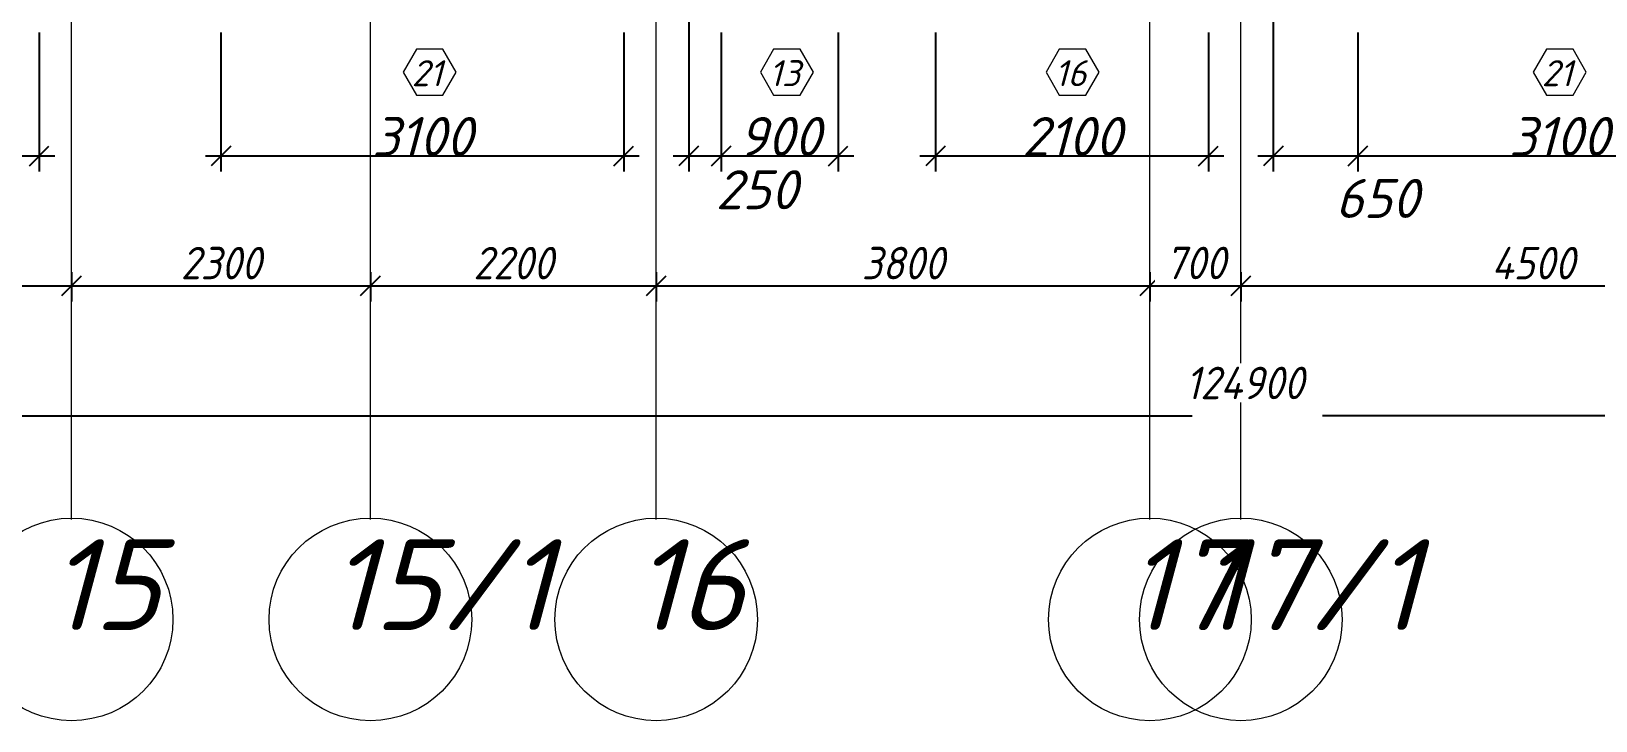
# Model space of a CAD drawing. Header units: millimetres. Extents: x 12986 to 523328, y -9759 to 30092.
# Drawn here: x 290947 to 302989, y -8465 to -3156 of the extents above; entities that cross this region are included whole.
import ezdxf

# ---------------------------------------------------------------- set-up
doc = ezdxf.new("R2010")
doc.units = ezdxf.units.MM
for name, color, linetype, lineweight in [('A-ANNO-DIMS', 7, 'Continuous', 9), ('A-GLAZ-IDEN', 7, 'Continuous', 9), ('Оси', 7, 'Continuous', 9), ('Оси-1', 7, 'Continuous', 20)]:
    doc.layers.add(name, color=color, linetype=linetype, lineweight=lineweight)
doc.styles.add('ISOCPEUR_I', font='isocpeui.ttf', dxfattribs={"height": 250})
doc.styles.add('ISOCPEUR_I_1', font='isocpeui.ttf', dxfattribs={"width": 0.9, "height": 250})
doc.styles.add('ISOCPEUR_I_2', font='isocpeui.ttf', dxfattribs={"height": 300})
doc.dimstyles.new('ISO-2_0_0_9К_СРЕДНИЙ', dxfattribs={"dimscale": 304.8, "dimtxt": 199.196235, "dimasz": 0.492126, "dimexe": 0.393701, "dimexo": 0, "dimgap": 0, "dimtad": 1, "dimdec": 0, "dimzin": 0, "dimdsep": 46, "dimtxsty": 'ISOCPEUR_I_2', "dimblk1": 'OBLIQUE', "dimblk2": 'OBLIQUE', "dimsah": 1, "dimcen": 0.09, "dimdle": 0.393701, "dimazin": 0, "dimtfac": 1, "dimtdec": 4, "dimtix": 1, "dimtmove": 2, "dimatfit": 3, "dimfxl": 1, "dimtvp": 1, "dimtolj": 1, "dimtzin": 0, "dimarcsym": 2})
doc.dimstyles.new('ISO-2_0_0_9К_СРЕДНИЙ_2', dxfattribs={"dimscale": 304.8, "dimtxt": 199.196235, "dimasz": 0.492126, "dimexe": 0.393701, "dimexo": 0, "dimgap": 0, "dimtad": 1, "dimdec": 0, "dimzin": 0, "dimdsep": 46, "dimtxsty": 'ISOCPEUR_I_2', "dimblk1": 'OBLIQUE', "dimblk2": 'OBLIQUE', "dimsah": 1, "dimcen": 0.09, "dimdle": 0.393701, "dimazin": 0, "dimtfac": 1, "dimtdec": 4, "dimtix": 1, "dimtmove": 0, "dimatfit": 3, "dimfxl": 1, "dimtvp": 1, "dimtolj": 1, "dimtzin": 0, "dimarcsym": 2})
doc.dimstyles.new('ISO-2_5_0_9К_БОЛЬШОЙ__с_подложкой_', dxfattribs={"dimscale": 304.8, "dimtxt": 248.995294, "dimasz": 0.492126, "dimexe": 0.393701, "dimexo": 0, "dimgap": 0.164042, "dimtad": 1, "dimdec": 0, "dimzin": 0, "dimdsep": 46, "dimtxsty": 'ISOCPEUR_I_1', "dimblk1": 'OBLIQUE', "dimblk2": 'OBLIQUE', "dimsah": 1, "dimcen": 0.09, "dimdle": 0.393701, "dimazin": 0, "dimtfac": 1, "dimtdec": 4, "dimtix": 1, "dimtmove": 0, "dimatfit": 3, "dimfxl": 1, "dimtvp": 1, "dimtfill": 1, "dimtolj": 1, "dimtzin": 0, "dimarcsym": 2})
doc.dimstyles.new('ISO-2_5_0_9К_БОЛЬШОЙ__с_подложкой__2', dxfattribs={"dimscale": 304.8, "dimtxt": 248.995294, "dimasz": 0.492126, "dimexe": 0.393701, "dimexo": 0, "dimgap": 0.164042, "dimtad": 1, "dimdec": 0, "dimzin": 0, "dimdsep": 46, "dimtxsty": 'ISOCPEUR_I_1', "dimblk1": 'OBLIQUE', "dimblk2": 'OBLIQUE', "dimsah": 1, "dimcen": 0.09, "dimdle": 0.393701, "dimazin": 0, "dimtfac": 1, "dimtdec": 4, "dimtix": 1, "dimtmove": 2, "dimatfit": 3, "dimfxl": 1, "dimtvp": 1, "dimtfill": 1, "dimtolj": 1, "dimtzin": 0, "dimarcsym": 2})

# ---------------------------------------------------------------- blocks, each defined once
blk = doc.blocks.new('Ось сетки - Круг_Ø6_00__ISO-2_5_0_9K_ кружки поменьше-23056867-АР1_1_Кладочный план 2 этажа')
at = {"layer": 'Оси'}
blk.add_circle((0, 0), 2.6, dxfattribs=at)
blk = doc.blocks.new('_Oblique')
at = {"color": 0, "linetype": 'ByBlock', "lineweight": -2}
blk.add_line((-0.5, -0.5), (0.5, 0.5), dxfattribs=at)
blk = doc.blocks.new('*D2075')
at = {"layer": 'A-ANNO-DIMS', "color": 0, "lineweight": -2, "transparency": 16777216}
for p, q in [((292407, -3166), (292407, -4236)), ((295507, -3166), (295507, -4236)), ((292287, -4116), (295627, -4116))]:
    blk.add_line(p, q, dxfattribs=at)
at = {"layer": 'Defpoints', "color": 0, "transparency": 16777216}
for p in [(292407, -3166), (295507, -3166), (295507, -4116)]:
    blk.add_point(p, dxfattribs=at)
at = {"layer": 'A-ANNO-DIMS', "color": 0, "lineweight": -2, "transparency": 16777216, "xscale": 150, "yscale": 150, "zscale": 150, "rotation": 180}
blk.add_blockref('_Oblique', (292407, -4116), dxfattribs=at)
at = {"layer": 'A-ANNO-DIMS', "color": 0, "lineweight": -2, "transparency": 16777216, "xscale": 150, "yscale": 150, "zscale": 150}
blk.add_blockref('_Oblique', (295507, -4116), dxfattribs=at)
at = {"layer": 'A-ANNO-DIMS', "color": 0, "transparency": 16777216, "insert": (293957, -3966), "char_height": 300, "width": 560.81, "attachment_point": 5, "style": 'ISOCPEUR_I_2'}
blk.add_mtext('\\A1;3100', dxfattribs=at)
blk = doc.blocks.new('*D2102')
at = {"layer": 'A-ANNO-DIMS', "color": 0, "lineweight": -2, "transparency": 16777216}
for p, q in [((287907, -3166), (287907, -4236)), ((291007, -3166), (291007, -4236)), ((287787, -4116), (291127, -4116))]:
    blk.add_line(p, q, dxfattribs=at)
at = {"layer": 'Defpoints', "color": 0, "transparency": 16777216}
for p in [(287907, -3166), (291007, -3166), (291007, -4116)]:
    blk.add_point(p, dxfattribs=at)
at = {"layer": 'A-ANNO-DIMS', "color": 0, "lineweight": -2, "transparency": 16777216, "xscale": 150, "yscale": 150, "zscale": 150, "rotation": 180}
blk.add_blockref('_Oblique', (287907, -4116), dxfattribs=at)
at = {"layer": 'A-ANNO-DIMS', "color": 0, "lineweight": -2, "transparency": 16777216, "xscale": 150, "yscale": 150, "zscale": 150}
blk.add_blockref('_Oblique', (291007, -4116), dxfattribs=at)
at = {"layer": 'A-ANNO-DIMS', "color": 0, "transparency": 16777216, "insert": (289457, -3966), "char_height": 300, "width": 560.81, "attachment_point": 5, "style": 'ISOCPEUR_I_2'}
blk.add_mtext('\\A1;3100', dxfattribs=at)
blk = doc.blocks.new('*D2103')
at = {"layer": 'A-ANNO-DIMS', "color": 0, "lineweight": -2, "transparency": 16777216}
for p, q in [((296007, -2866), (296007, -4236)), ((296257, -3166), (296257, -4236)), ((295887, -4116), (296377, -4116))]:
    blk.add_line(p, q, dxfattribs=at)
at = {"layer": 'Defpoints', "color": 0, "transparency": 16777216}
for p in [(296007, -2866), (296257, -3166), (296257, -4116)]:
    blk.add_point(p, dxfattribs=at)
at = {"layer": 'A-ANNO-DIMS', "color": 0, "lineweight": -2, "transparency": 16777216, "xscale": 150, "yscale": 150, "zscale": 150, "rotation": 180}
blk.add_blockref('_Oblique', (296007, -4116), dxfattribs=at)
at = {"layer": 'A-ANNO-DIMS', "color": 0, "lineweight": -2, "transparency": 16777216, "xscale": 150, "yscale": 150, "zscale": 150}
blk.add_blockref('_Oblique', (296257, -4116), dxfattribs=at)
at = {"layer": 'A-ANNO-DIMS', "color": 0, "transparency": 16777216, "insert": (296215, -4226), "char_height": 300, "width": 455.09, "attachment_point": 1, "line_spacing_factor": 1.149209, "style": 'ISOCPEUR_I_2'}
blk.add_mtext('\\A1;250', dxfattribs=at)
blk = doc.blocks.new('*D2104')
at = {"layer": 'A-ANNO-DIMS', "color": 0, "lineweight": -2, "transparency": 16777216}
for p, q in [((296257, -3166), (296257, -4236)), ((297157, -3166), (297157, -4236)), ((296137, -4116), (297277, -4116))]:
    blk.add_line(p, q, dxfattribs=at)
at = {"layer": 'Defpoints', "color": 0, "transparency": 16777216}
for p in [(296257, -3166), (297157, -3166), (297157, -4116)]:
    blk.add_point(p, dxfattribs=at)
at = {"layer": 'A-ANNO-DIMS', "color": 0, "lineweight": -2, "transparency": 16777216, "xscale": 150, "yscale": 150, "zscale": 150, "rotation": 180}
blk.add_blockref('_Oblique', (296257, -4116), dxfattribs=at)
at = {"layer": 'A-ANNO-DIMS', "color": 0, "lineweight": -2, "transparency": 16777216, "xscale": 150, "yscale": 150, "zscale": 150}
blk.add_blockref('_Oblique', (297157, -4116), dxfattribs=at)
at = {"layer": 'A-ANNO-DIMS', "color": 0, "transparency": 16777216, "insert": (296707, -3966), "char_height": 300, "width": 455.09, "attachment_point": 5, "style": 'ISOCPEUR_I_2'}
blk.add_mtext('\\A1;900', dxfattribs=at)
blk = doc.blocks.new('*D2105')
at = {"layer": 'A-ANNO-DIMS', "color": 0, "lineweight": -2, "transparency": 16777216}
for p, q in [((297907, -3166), (297907, -4236)), ((300007, -3166), (300007, -4236)), ((297787, -4116), (300127, -4116))]:
    blk.add_line(p, q, dxfattribs=at)
at = {"layer": 'Defpoints', "color": 0, "transparency": 16777216}
for p in [(297907, -3166), (300007, -3166), (300007, -4116)]:
    blk.add_point(p, dxfattribs=at)
at = {"layer": 'A-ANNO-DIMS', "color": 0, "lineweight": -2, "transparency": 16777216, "xscale": 150, "yscale": 150, "zscale": 150, "rotation": 180}
blk.add_blockref('_Oblique', (297907, -4116), dxfattribs=at)
at = {"layer": 'A-ANNO-DIMS', "color": 0, "lineweight": -2, "transparency": 16777216, "xscale": 150, "yscale": 150, "zscale": 150}
blk.add_blockref('_Oblique', (300007, -4116), dxfattribs=at)
at = {"layer": 'A-ANNO-DIMS', "color": 0, "transparency": 16777216, "insert": (298957, -3966), "char_height": 300, "width": 560.81, "attachment_point": 5, "style": 'ISOCPEUR_I_2'}
blk.add_mtext('\\A1;2100', dxfattribs=at)
blk = doc.blocks.new('*D2106')
at = {"layer": 'A-ANNO-DIMS', "color": 0, "lineweight": -2, "transparency": 16777216}
for p, q in [((300507, -2866), (300507, -4236)), ((301157, -3166), (301157, -4236)), ((300387, -4116), (301277, -4116))]:
    blk.add_line(p, q, dxfattribs=at)
at = {"layer": 'Defpoints', "color": 0, "transparency": 16777216}
for p in [(300507, -2866), (301157, -3166), (301157, -4116)]:
    blk.add_point(p, dxfattribs=at)
at = {"layer": 'A-ANNO-DIMS', "color": 0, "lineweight": -2, "transparency": 16777216, "xscale": 150, "yscale": 150, "zscale": 150, "rotation": 180}
blk.add_blockref('_Oblique', (300507, -4116), dxfattribs=at)
at = {"layer": 'A-ANNO-DIMS', "color": 0, "lineweight": -2, "transparency": 16777216, "xscale": 150, "yscale": 150, "zscale": 150}
blk.add_blockref('_Oblique', (301157, -4116), dxfattribs=at)
at = {"layer": 'A-ANNO-DIMS', "color": 0, "transparency": 16777216, "insert": (300984, -4293), "char_height": 300, "width": 455.09, "attachment_point": 1, "line_spacing_factor": 1.149209, "style": 'ISOCPEUR_I_2'}
blk.add_mtext('\\A1;650', dxfattribs=at)
blk = doc.blocks.new('*D2107')
at = {"layer": 'A-ANNO-DIMS', "color": 0, "lineweight": -2, "transparency": 16777216}
for p, q in [((301157, -3166), (301157, -4236)), ((304257, -3166), (304257, -4236)), ((301037, -4116), (304377, -4116))]:
    blk.add_line(p, q, dxfattribs=at)
at = {"layer": 'Defpoints', "color": 0, "transparency": 16777216}
for p in [(301157, -3166), (304257, -3166), (304257, -4116)]:
    blk.add_point(p, dxfattribs=at)
at = {"layer": 'A-ANNO-DIMS', "color": 0, "lineweight": -2, "transparency": 16777216, "xscale": 150, "yscale": 150, "zscale": 150, "rotation": 180}
blk.add_blockref('_Oblique', (301157, -4116), dxfattribs=at)
at = {"layer": 'A-ANNO-DIMS', "color": 0, "lineweight": -2, "transparency": 16777216, "xscale": 150, "yscale": 150, "zscale": 150}
blk.add_blockref('_Oblique', (304257, -4116), dxfattribs=at)
at = {"layer": 'A-ANNO-DIMS', "color": 0, "transparency": 16777216, "insert": (302707, -3966), "char_height": 300, "width": 560.81, "attachment_point": 5, "style": 'ISOCPEUR_I_2'}
blk.add_mtext('\\A1;3100', dxfattribs=at)
blk = doc.blocks.new('*D2157')
at = {"layer": 'A-ANNO-DIMS', "color": 0, "lineweight": -2, "transparency": 16777216}
for p, q in [((287557, -5010), (287557, -5236)), ((291257, -5010), (291257, -5236)), ((287437, -5116), (291377, -5116))]:
    blk.add_line(p, q, dxfattribs=at)
at = {"layer": 'Defpoints', "color": 0, "transparency": 16777216}
for p in [(287557, -5010), (291257, -5010), (291257, -5116)]:
    blk.add_point(p, dxfattribs=at)
at = {"layer": 'A-ANNO-DIMS', "color": 0, "lineweight": -2, "transparency": 16777216, "xscale": 150, "yscale": 150, "zscale": 150, "rotation": 180}
blk.add_blockref('_Oblique', (287557, -5116), dxfattribs=at)
at = {"layer": 'A-ANNO-DIMS', "color": 0, "lineweight": -2, "transparency": 16777216, "xscale": 150, "yscale": 150, "zscale": 150}
blk.add_blockref('_Oblique', (291257, -5116), dxfattribs=at)
at = {"layer": 'A-ANNO-DIMS', "color": 0, "transparency": 16777216, "insert": (289407, -4940), "char_height": 250, "width": 758.48, "attachment_point": 5, "style": 'ISOCPEUR_I_1', "bg_fill": 3, "box_fill_scale": 1.1, "bg_fill_color": 256, "bg_fill_true_color": 13158600, "bg_fill_transparency": 0}
blk.add_mtext('\\A1;3700', dxfattribs=at)
blk = doc.blocks.new('*D2158')
at = {"layer": 'A-ANNO-DIMS', "color": 0, "lineweight": -2, "transparency": 16777216}
for p, q in [((291257, -5010), (291257, -5236)), ((293557, -5010), (293557, -5236)), ((291137, -5116), (293677, -5116))]:
    blk.add_line(p, q, dxfattribs=at)
at = {"layer": 'Defpoints', "color": 0, "transparency": 16777216}
for p in [(291257, -5010), (293557, -5010), (293557, -5116)]:
    blk.add_point(p, dxfattribs=at)
at = {"layer": 'A-ANNO-DIMS', "color": 0, "lineweight": -2, "transparency": 16777216, "xscale": 150, "yscale": 150, "zscale": 150, "rotation": 180}
blk.add_blockref('_Oblique', (291257, -5116), dxfattribs=at)
at = {"layer": 'A-ANNO-DIMS', "color": 0, "lineweight": -2, "transparency": 16777216, "xscale": 150, "yscale": 150, "zscale": 150}
blk.add_blockref('_Oblique', (293557, -5116), dxfattribs=at)
at = {"layer": 'A-ANNO-DIMS', "color": 0, "transparency": 16777216, "insert": (292407, -4941), "char_height": 250, "width": 758.48, "attachment_point": 5, "style": 'ISOCPEUR_I_1', "bg_fill": 3, "box_fill_scale": 1.1, "bg_fill_color": 256, "bg_fill_true_color": 13158600, "bg_fill_transparency": 0}
blk.add_mtext('\\A1;2300', dxfattribs=at)
blk = doc.blocks.new('*D2159')
at = {"layer": 'A-ANNO-DIMS', "color": 0, "lineweight": -2, "transparency": 16777216}
for p, q in [((293557, -5010), (293557, -5236)), ((295757, -5010), (295757, -5236)), ((293437, -5116), (295877, -5116))]:
    blk.add_line(p, q, dxfattribs=at)
at = {"layer": 'Defpoints', "color": 0, "transparency": 16777216}
for p in [(293557, -5010), (295757, -5010), (295757, -5116)]:
    blk.add_point(p, dxfattribs=at)
at = {"layer": 'A-ANNO-DIMS', "color": 0, "lineweight": -2, "transparency": 16777216, "xscale": 150, "yscale": 150, "zscale": 150, "rotation": 180}
blk.add_blockref('_Oblique', (293557, -5116), dxfattribs=at)
at = {"layer": 'A-ANNO-DIMS', "color": 0, "lineweight": -2, "transparency": 16777216, "xscale": 150, "yscale": 150, "zscale": 150}
blk.add_blockref('_Oblique', (295757, -5116), dxfattribs=at)
at = {"layer": 'A-ANNO-DIMS', "color": 0, "transparency": 16777216, "insert": (294657, -4941), "char_height": 250, "width": 758.48, "attachment_point": 5, "style": 'ISOCPEUR_I_1', "bg_fill": 3, "box_fill_scale": 1.1, "bg_fill_color": 256, "bg_fill_true_color": 13158600, "bg_fill_transparency": 0}
blk.add_mtext('\\A1;2200', dxfattribs=at)
blk = doc.blocks.new('*D2160')
at = {"layer": 'A-ANNO-DIMS', "color": 0, "lineweight": -2, "transparency": 16777216}
for p, q in [((295757, -5010), (295757, -5236)), ((299557, -5010), (299557, -5236)), ((295637, -5116), (299677, -5116))]:
    blk.add_line(p, q, dxfattribs=at)
at = {"layer": 'Defpoints', "color": 0, "transparency": 16777216}
for p in [(295757, -5010), (299557, -5010), (299557, -5116)]:
    blk.add_point(p, dxfattribs=at)
at = {"layer": 'A-ANNO-DIMS', "color": 0, "lineweight": -2, "transparency": 16777216, "xscale": 150, "yscale": 150, "zscale": 150, "rotation": 180}
blk.add_blockref('_Oblique', (295757, -5116), dxfattribs=at)
at = {"layer": 'A-ANNO-DIMS', "color": 0, "lineweight": -2, "transparency": 16777216, "xscale": 150, "yscale": 150, "zscale": 150}
blk.add_blockref('_Oblique', (299557, -5116), dxfattribs=at)
at = {"layer": 'A-ANNO-DIMS', "color": 0, "transparency": 16777216, "insert": (297657, -4941), "char_height": 250, "width": 758.48, "attachment_point": 5, "style": 'ISOCPEUR_I_1', "bg_fill": 3, "box_fill_scale": 1.1, "bg_fill_color": 256, "bg_fill_true_color": 13158600, "bg_fill_transparency": 0}
blk.add_mtext('\\A1;3800', dxfattribs=at)
blk = doc.blocks.new('*D2161')
at = {"layer": 'A-ANNO-DIMS', "color": 0, "lineweight": -2, "transparency": 16777216}
for p, q in [((299557, -5010), (299557, -5236)), ((300257, -5010), (300257, -5236)), ((299437, -5116), (300377, -5116))]:
    blk.add_line(p, q, dxfattribs=at)
at = {"layer": 'A-ANNO-DIMS', "color": 0, "lineweight": -2, "transparency": 16777216, "xscale": 150, "yscale": 150, "zscale": 150, "rotation": 180}
blk.add_blockref('_Oblique', (299557, -5116), dxfattribs=at)
at = {"layer": 'A-ANNO-DIMS', "color": 0, "lineweight": -2, "transparency": 16777216, "xscale": 150, "yscale": 150, "zscale": 150}
blk.add_blockref('_Oblique', (300257, -5116), dxfattribs=at)
at = {"layer": 'A-ANNO-DIMS', "color": 0, "transparency": 16777216, "insert": (299907, -4940), "char_height": 250, "width": 568.86, "attachment_point": 5, "style": 'ISOCPEUR_I_1', "bg_fill": 3, "box_fill_scale": 1.1, "bg_fill_color": 256, "bg_fill_true_color": 13158600, "bg_fill_transparency": 0}
blk.add_mtext('\\A1;700', dxfattribs=at)
at = {"layer": 'Defpoints', "color": 0, "transparency": 16777216}
for p in [(299557, -5010), (300257, -5010), (300257, -5116)]:
    blk.add_point(p, dxfattribs=at)
blk = doc.blocks.new('*D2162')
at = {"layer": 'A-ANNO-DIMS', "color": 0, "lineweight": -2, "transparency": 16777216}
for p, q in [((300257, -5010), (300257, -5236)), ((304757, -5010), (304757, -5236)), ((300137, -5116), (304877, -5116))]:
    blk.add_line(p, q, dxfattribs=at)
at = {"layer": 'Defpoints', "color": 0, "transparency": 16777216}
for p in [(300257, -5010), (304757, -5010), (304757, -5116)]:
    blk.add_point(p, dxfattribs=at)
at = {"layer": 'A-ANNO-DIMS', "color": 0, "lineweight": -2, "transparency": 16777216, "xscale": 150, "yscale": 150, "zscale": 150, "rotation": 180}
blk.add_blockref('_Oblique', (300257, -5116), dxfattribs=at)
at = {"layer": 'A-ANNO-DIMS', "color": 0, "lineweight": -2, "transparency": 16777216, "xscale": 150, "yscale": 150, "zscale": 150}
blk.add_blockref('_Oblique', (304757, -5116), dxfattribs=at)
at = {"layer": 'A-ANNO-DIMS', "color": 0, "transparency": 16777216, "insert": (302507, -4941), "char_height": 250, "width": 781.46, "attachment_point": 5, "style": 'ISOCPEUR_I_1', "bg_fill": 3, "box_fill_scale": 1.1, "bg_fill_color": 256, "bg_fill_true_color": 13158600, "bg_fill_transparency": 0}
blk.add_mtext('\\A1;4500', dxfattribs=at)
blk = doc.blocks.new('*D2182')
at = {"layer": 'A-ANNO-DIMS', "color": 0, "lineweight": -2, "transparency": 16777216}
for p, q in [((239207, -6010), (239207, -6236)), ((364107, -6010), (364107, -6236)), ((239087, -6116), (299883, -6116)), ((364227, -6116), (300885, -6116))]:
    blk.add_line(p, q, dxfattribs=at)
at = {"layer": 'Defpoints', "color": 0, "transparency": 16777216}
for p in [(239207, -6010), (364107, -6010), (364107, -6116)]:
    blk.add_point(p, dxfattribs=at)
at = {"layer": 'A-ANNO-DIMS', "color": 0, "lineweight": -2, "transparency": 16777216, "xscale": 150, "yscale": 150, "zscale": 150, "rotation": 180}
blk.add_blockref('_Oblique', (239207, -6116), dxfattribs=at)
at = {"layer": 'A-ANNO-DIMS', "color": 0, "lineweight": -2, "transparency": 16777216, "xscale": 150, "yscale": 150, "zscale": 150}
blk.add_blockref('_Oblique', (364107, -6116), dxfattribs=at)
at = {"layer": 'A-ANNO-DIMS', "color": 0, "transparency": 16777216, "insert": (299832, -5739), "char_height": 250, "width": 1103.24, "attachment_point": 1, "line_spacing_factor": 1.149209, "style": 'ISOCPEUR_I_1', "bg_fill": 3, "box_fill_scale": 1.1, "bg_fill_color": 256, "bg_fill_true_color": 13158600, "bg_fill_transparency": 0}
blk.add_mtext('\\A1;124900', dxfattribs=at)
blk = doc.blocks.new('AAR_СКБ_Марка_Окна_Перемычка и проем - Марка проема-25443838-АР1_1_Кладочный план 2 этажа')
at = {"layer": 'A-GLAZ-IDEN'}
for p, q in [((-0.97, -0.98), (-1.99, -2.75)), ((1.07, -0.98), (-0.97, -0.98)), ((2.09, -2.75), (1.07, -0.98)), ((-1.99, -2.75), (-0.97, -4.51)), ((1.07, -4.51), (2.09, -2.75)), ((-0.97, -4.51), (1.07, -4.51))]:
    blk.add_line(p, q, dxfattribs=at)

msp = doc.modelspace()

# ---------------------------------------------------------------- linework, layer by layer
at = {"layer": 'Оси-1'}
for p, q in [((291256.85078, -6915.9327), (291256.85078, 25871.01046)), ((293556.85078, -6915.9327), (293556.85078, 25871.01046)), ((295756.85078, -6915.9327), (295756.85078, 25871.01046)), ((299556.85078, -6915.9327), (299556.85078, 25871.01046)), ((300256.85078, -6915.9327), (300256.85078, 25871.01046))]:
    msp.add_line(p, q, dxfattribs=at)

# ---------------------------------------------------------------- block references
at = {"layer": 'A-GLAZ-IDEN', "xscale": 99.99999999999993, "yscale": 99.99999999999993, "zscale": 99.99999999999993}
for p in [(294007.96528, -3195.96699), (296757.96526, -3195.96699), (298956.85083, -3195.96699), (302706.85079, -3195.96699)]:
    msp.add_blockref('AAR_СКБ_Марка_Окна_Перемычка и проем - Марка проема-25443838-АР1_1_Кладочный план 2 этажа', p, dxfattribs=at)
at = {"layer": 'Оси', "xscale": 300, "yscale": 300, "zscale": 99.99999999999993}
for p in [(291256.85078, -7684.8654), (293556.85078, -7684.8654), (295756.85078, -7684.8654), (299556.85078, -7684.8654), (300256.85078, -7684.8654)]:
    msp.add_blockref('Ось сетки - Круг_Ø6_00__ISO-2_5_0_9K_ кружки поменьше-23056867-АР1_1_Кладочный план 2 этажа', p, dxfattribs=at)

# ---------------------------------------------------------------- texts
at = {"layer": 'A-GLAZ-IDEN', "char_height": 200, "width": 274.177125, "attachment_point": 1, "style": 'ISOCPEUR_I_2'}
for s, insert in [('21', (293874.06676, -3378.60836)), ('13', (296624.06673, -3378.60836)), ('16', (298822.9523, -3378.60836)), ('21', (302572.95227, -3378.60836))]:
    msp.add_mtext(s, dxfattribs=dict(at, insert=insert))
at = {"layer": 'Оси', "char_height": 700, "attachment_point": 1, "style": 'ISOCPEUR_I'}
for s, insert, width in [('15', (291075.77246, -7067.15805), 346.329), ('15/1', (293232.67246, -7067.15805), 692.658), ('16', (295575.77246, -7067.15805), 346.329), ('17', (299375.77246, -7067.15805), 346.329), ('17/1', (299932.67246, -7067.15805), 692.658)]:
    msp.add_mtext(s, dxfattribs=dict(at, insert=insert, width=width))

# ---------------------------------------------------------------- dimensions: what is measured, and where the dimension line sits
at = {"layer": 'A-ANNO-DIMS'}
for base, p1, p2, override, picture, middle in [((296256.85081, -4115.93701), (296006.85079, -2865.9327), (296256.85081, -3165.9327), {"dimpost": '<>', "dimfxl": 390.512495}, '*D2103', (296442.62577, -4426.09017)), ((301156.85079, -4115.93701), (300506.85079, -2865.9327), (301156.85079, -3165.9327), {"dimpost": '<>', "dimfxl": 715.891054}, '*D2106', (301211.87299, -4493.45633))]:
    dim = msp.add_linear_dim(base=base, p1=p1, p2=p2, dimstyle='ISO-2_0_0_9К_СРЕДНИЙ', override=override, dxfattribs=at)
    dim.commit()
    dim.dimension.update_dxf_attribs({"geometry": picture, "text_midpoint": middle, "dimtype": 160})
for base, p1, p2, override, picture, middle in [((291006.85083, -4115.93701), (287906.85083, -3165.9327), (291006.85083, -3165.9327), {"dimpost": '<>', "dimfxl": 3100}, '*D2102', (289456.85083, -3965.93701)), ((295506.85084, -4115.93701), (292406.85084, -3165.9327), (295506.85084, -3165.9327), {"dimpost": '<>', "dimfxl": 3100}, '*D2075', (293956.85084, -3965.93701)), ((297156.85081, -4115.93701), (296256.85081, -3165.9327), (297156.85081, -3165.9327), {"dimpost": '<>', "dimfxl": 900}, '*D2104', (296706.85081, -3965.93701)), ((300006.85083, -4115.93701), (297906.85083, -3165.9327), (300006.85083, -3165.9327), {"dimpost": '<>', "dimfxl": 2100}, '*D2105', (298956.85083, -3965.93701)), ((304256.85079, -4115.93701), (301156.85079, -3165.9327), (304256.85079, -3165.9327), {"dimpost": '<>', "dimfxl": 3100}, '*D2107', (302706.85079, -3965.93701))]:
    dim = msp.add_linear_dim(base=base, p1=p1, p2=p2, dimstyle='ISO-2_0_0_9К_СРЕДНИЙ_2', override=override, dxfattribs=at)
    dim.commit()
    dim.dimension.update_dxf_attribs({"geometry": picture, "text_midpoint": middle})

# ---------------------------------------------------------------- next in the draw order: dimensions: what is measured, and where the dimension line sits
dim = msp.add_linear_dim(base=(291256.85078, -5116.11108), p1=(287556.85078, -5010.04506), p2=(291256.85078, -5010.04506), dimstyle='ISO-2_5_0_9К_БОЛЬШОЙ__с_подложкой_', override={"dimpost": '<>', "dimfxl": 3700}, dxfattribs=at)
dim.commit()
dim.dimension.update_dxf_attribs({"geometry": '*D2157', "text_midpoint": (289406.85078, -4939.50123)})
dim = msp.add_linear_dim(base=(364106.85078, -6115.75466), p1=(239206.85081, -6009.68864), p2=(364106.85078, -6009.68864), dimstyle='ISO-2_5_0_9К_БОЛЬШОЙ__с_подложкой__2', override={"dimpost": '<>', "dimfxl": 124899.999966}, dxfattribs=at)
dim.commit()
dim.dimension.update_dxf_attribs({"geometry": '*D2182', "text_midpoint": (300383.75914, -5905.80739), "dimtype": 160})

# ---------------------------------------------------------------- next in the draw order: dimensions: what is measured, and where the dimension line sits
dim = msp.add_linear_dim(base=(293556.85078, -5116.11108), p1=(291256.85078, -5010.04506), p2=(293556.85078, -5010.04506), dimstyle='ISO-2_5_0_9К_БОЛЬШОЙ__с_подложкой_', override={"dimpost": '<>', "dimfxl": 2300}, dxfattribs=at)
dim.commit()
dim.dimension.update_dxf_attribs({"geometry": '*D2158', "text_midpoint": (292406.85078, -4941.11108)})

# ---------------------------------------------------------------- next in the draw order: dimensions: what is measured, and where the dimension line sits
dim = msp.add_linear_dim(base=(295756.85078, -5116.11108), p1=(293556.85078, -5010.04506), p2=(295756.85078, -5010.04506), dimstyle='ISO-2_5_0_9К_БОЛЬШОЙ__с_подложкой_', override={"dimpost": '<>', "dimfxl": 2200}, dxfattribs=at)
dim.commit()
dim.dimension.update_dxf_attribs({"geometry": '*D2159', "text_midpoint": (294656.85078, -4941.11108)})

# ---------------------------------------------------------------- next in the draw order: dimensions: what is measured, and where the dimension line sits
dim = msp.add_linear_dim(base=(299556.85078, -5116.11108), p1=(295756.85078, -5010.04506), p2=(299556.85078, -5010.04506), dimstyle='ISO-2_5_0_9К_БОЛЬШОЙ__с_подложкой_', override={"dimpost": '<>', "dimfxl": 3800}, dxfattribs=at)
dim.commit()
dim.dimension.update_dxf_attribs({"geometry": '*D2160', "text_midpoint": (297656.85078, -4941.11108)})

# ---------------------------------------------------------------- next in the draw order: dimensions: what is measured, and where the dimension line sits
dim = msp.add_linear_dim(base=(300256.85078, -5116.11108), p1=(299556.85078, -5010.04506), p2=(300256.85078, -5010.04506), dimstyle='ISO-2_5_0_9К_БОЛЬШОЙ__с_подложкой_', override={"dimpost": '<>', "dimfxl": 700}, dxfattribs=at)
dim.commit()
dim.dimension.update_dxf_attribs({"geometry": '*D2161', "text_midpoint": (299906.85078, -4939.50123)})

# ---------------------------------------------------------------- next in the draw order: dimensions: what is measured, and where the dimension line sits
dim = msp.add_linear_dim(base=(304756.85078, -5116.11108), p1=(300256.85078, -5010.04506), p2=(304756.85078, -5010.04506), dimstyle='ISO-2_5_0_9К_БОЛЬШОЙ__с_подложкой_', override={"dimpost": '<>', "dimfxl": 4500}, dxfattribs=at)
dim.commit()
dim.dimension.update_dxf_attribs({"geometry": '*D2162', "text_midpoint": (302506.85078, -4941.11108)})

doc.saveas('drawing.dxf')
